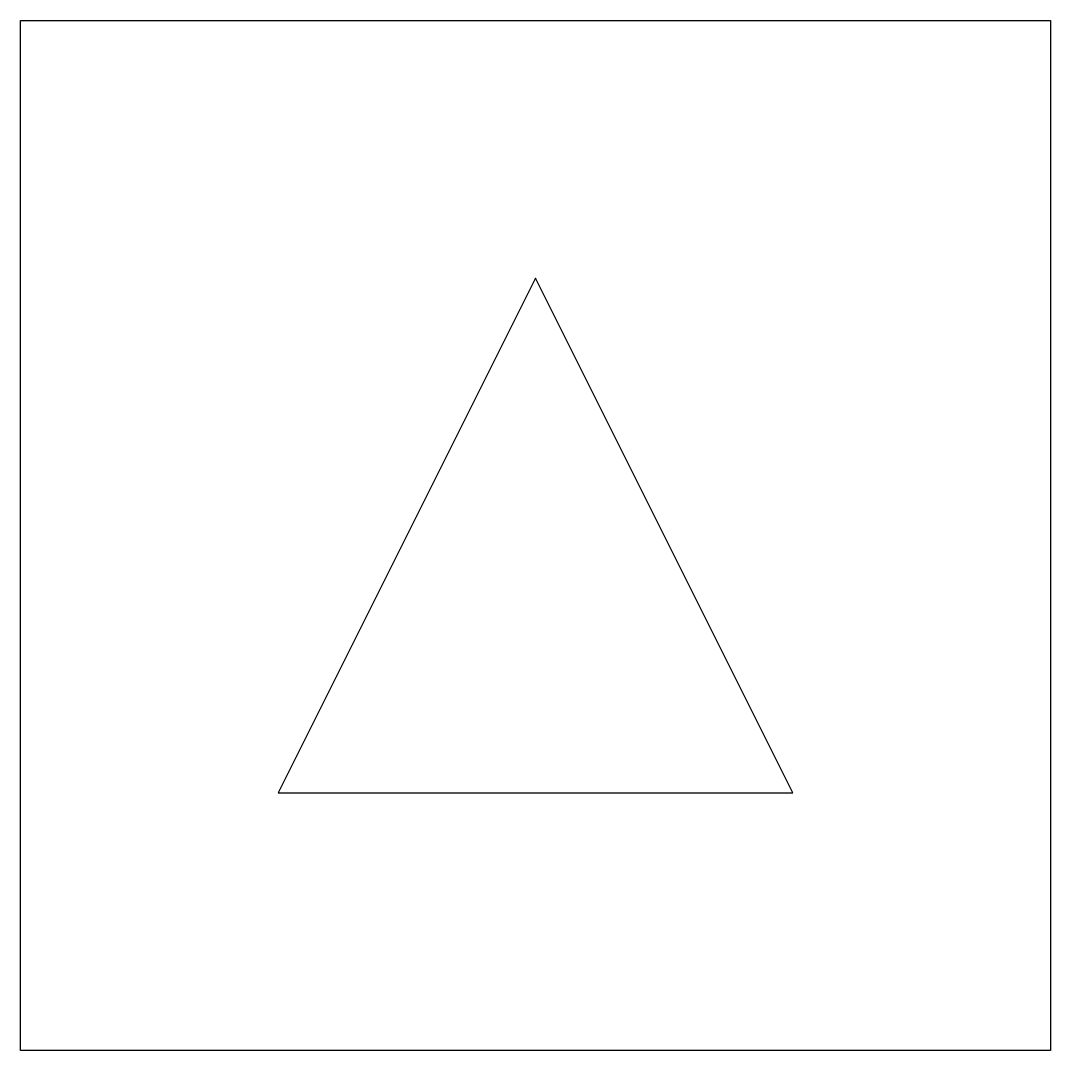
# Model space of a CAD drawing. Extents: x 2.78 to 8.07, y -2.78 to 2.51.
import ezdxf

# ---------------------------------------------------------------- set-up
doc = ezdxf.new("R2010")
doc.units = 0
doc.layers.add('DEFAULT_255_2_778', color=255, linetype='CONTINUOUS')

msp = doc.modelspace()

# ---------------------------------------------------------------- linework, layer by layer
at = {"layer": 'DEFAULT_255_2_778'}
for p, q in [((2.7782, 2.5135), (8.0699, 2.5135)), ((2.7782, -2.7782), (2.7782, 2.5135)), ((8.0699, 2.5135), (8.0699, -2.7782)), ((5.424, 1.1906), (4.1011, -1.4552)), ((6.7469, -1.4552), (5.424, 1.1906)), ((4.1011, -1.4552), (6.7469, -1.4552)), ((8.0699, -2.7782), (2.7782, -2.7782))]:
    msp.add_line(p, q, dxfattribs=at)

doc.saveas('drawing.dxf')
